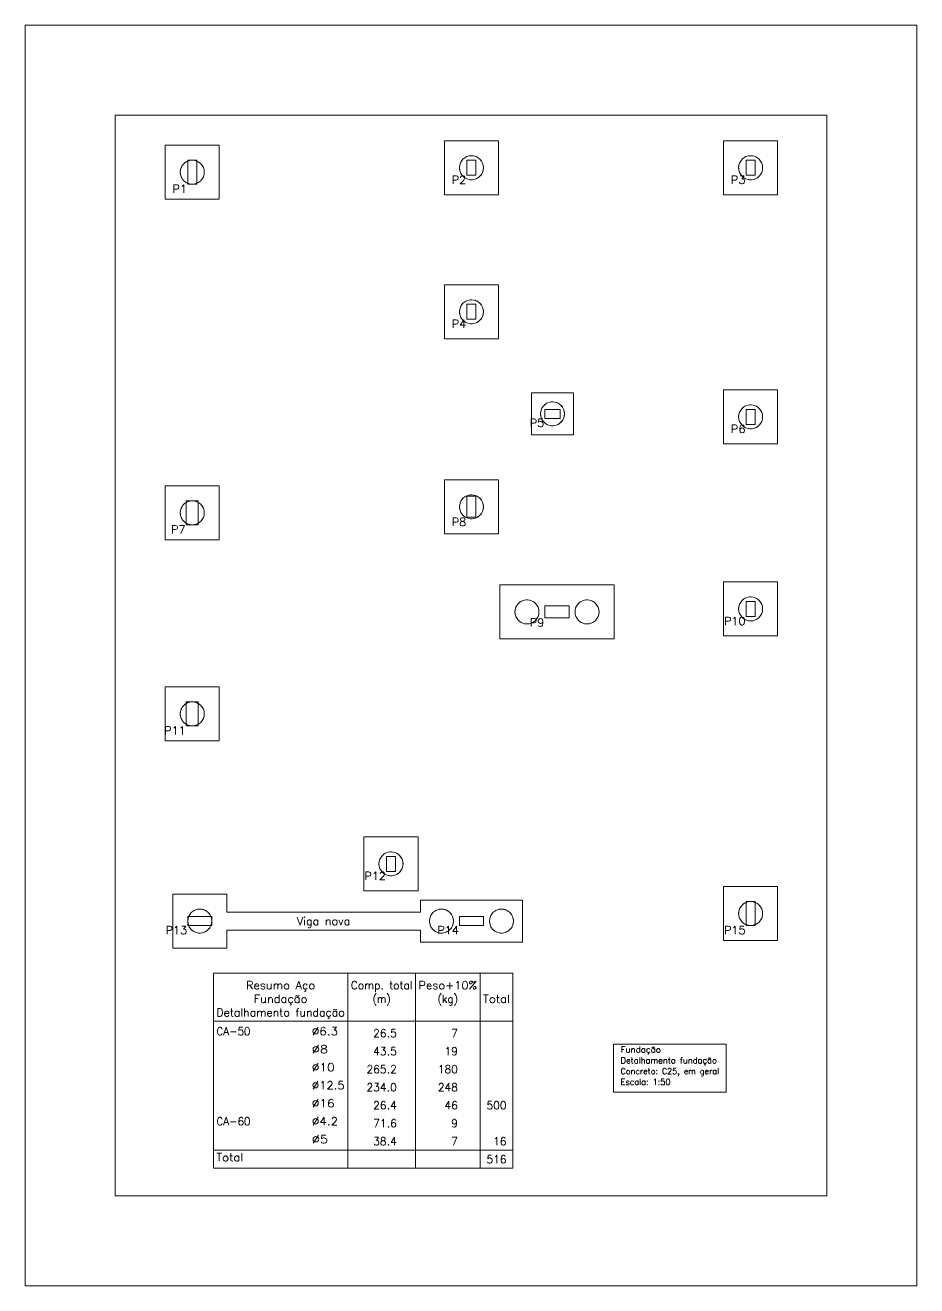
# Model space of a CAD drawing. Header units: millimetres. Extents: x 0 to 376, y 0 to 134.
# Drawn here: x 0 to 29.7, y 92.2 to 134.2 of the extents above; entities that cross this region are included whole.
import ezdxf
from ezdxf.enums import TextEntityAlignment as Align

# ---------------------------------------------------------------- set-up
doc = ezdxf.new("R2010")
doc.units = ezdxf.units.MM
doc.linetypes.add('CYPE_PUNTO', pattern=[0.075, 0, -0.075])
for name, color, linetype, lineweight in [('BL_CONTORNO', 6, 'Continuous', 9), ('PILAR_BETAO', 2, 'Continuous', 9), ('PILAR_REF', 3, 'Continuous', 15), ('QUAD_BORDA', 1, 'Continuous', 20), ('QUAD_LIMITES', 2, 'Continuous', 0), ('SAP_CONTORNO', 6, 'Continuous', 9), ('TABELAS', 1, 'Continuous', 9), ('TEXTO_TABELAS', 1, 'Continuous', 0), ('VIG_DIM_VIGAS', 3, 'Continuous', 15), ('VIG_FACES', 5, 'Continuous', 9)]:
    doc.layers.add(name, color=color, linetype=linetype, lineweight=lineweight)
doc.styles.add('CYPETXT', font='romans__.ttf', dxfattribs={"height": 0.2})

msp = doc.modelspace()

# ---------------------------------------------------------------- linework, layer by layer
at = {"layer": 'BL_CONTORNO'}
msp.add_line((13.165, 104.0523), (13.165, 103.6522), dxfattribs=at)
for points in [[(4.665, 128.4023), (6.465, 128.4023), (6.465, 130.2022), (4.665, 130.2022), (4.665, 128.4023)], [(13.965, 128.5522), (15.765, 128.5522), (15.765, 130.3522), (13.965, 130.3522), (13.965, 128.5522)], [(23.265, 128.5522), (25.065, 128.5522), (25.065, 130.3522), (23.265, 130.3522), (23.265, 128.5522)], [(13.965, 123.7523), (15.765, 123.7523), (15.765, 125.5523), (13.965, 125.5523), (13.965, 123.7523)], [(16.865, 120.5523), (18.265, 120.5523), (18.265, 121.9523), (16.865, 121.9523), (16.865, 120.5523)], [(23.265, 120.2523), (25.065, 120.2523), (25.065, 122.0523), (23.265, 122.0523), (23.265, 120.2523)], [(13.965, 117.2548), (15.765, 117.2548), (15.765, 119.0547), (13.965, 119.0547), (13.965, 117.2548)], [(4.665, 117.0547), (6.465, 117.0547), (6.465, 118.8547), (4.665, 118.8547), (4.665, 117.0547)], [(15.815, 113.7523), (19.615, 113.7523), (19.615, 115.5523), (15.815, 115.5523), (15.815, 113.7523)], [(23.265, 113.8522), (25.065, 113.8522), (25.065, 115.6522), (23.265, 115.6522), (23.265, 113.8522)], [(4.665, 110.3549), (6.465, 110.3549), (6.465, 112.1549), (4.665, 112.1549), (4.665, 110.3549)], [(11.285, 105.3582), (13.085, 105.3582), (13.085, 107.1582), (11.285, 107.1582), (11.285, 105.3582)], [(23.265, 103.7023), (25.065, 103.7023), (25.065, 105.5023), (23.265, 105.5023), (23.265, 103.7023)]]:
    msp.add_lwpolyline(points, close=True, dxfattribs=at)
for points in [[(6.715, 104.6522), (6.715, 105.2523), (4.915, 105.2523), (4.915, 103.4523)], [(13.165, 103.6522), (16.565, 103.6522), (16.565, 105.0523), (13.165, 105.0523), (13.165, 104.6522)], [(4.915, 103.4523), (6.715, 103.4523), (6.715, 104.0523)]]:
    msp.add_lwpolyline(points, dxfattribs=at)
at = {"layer": 'PILAR_BETAO'}
for points in [[(5.415, 128.9023), (5.715, 128.9023), (5.715, 129.7022), (5.415, 129.7022), (5.415, 128.9023)], [(14.715, 129.2022), (15.015, 129.2022), (15.015, 129.7022), (14.715, 129.7022), (14.715, 129.2022)], [(24.015, 129.2022), (24.315, 129.2022), (24.315, 129.7022), (24.015, 129.7022), (24.015, 129.2022)], [(14.715, 124.4022), (15.015, 124.4022), (15.015, 124.9022), (14.715, 124.9022), (14.715, 124.4022)], [(17.315, 121.1022), (17.815, 121.1022), (17.815, 121.4022), (17.315, 121.4022), (17.315, 121.1022)], [(24.015, 120.9022), (24.315, 120.9022), (24.315, 121.4022), (24.015, 121.4022), (24.015, 120.9022)], [(14.715, 117.8047), (15.015, 117.8047), (15.015, 118.5048), (14.715, 118.5048), (14.715, 117.8047)], [(5.365, 117.5547), (5.765, 117.5547), (5.765, 118.3547), (5.365, 118.3547), (5.365, 117.5547)], [(17.315, 114.4523), (18.115, 114.4523), (18.115, 114.8522), (17.315, 114.8522), (17.315, 114.4523)], [(24.015, 114.5023), (24.315, 114.5023), (24.315, 115.0023), (24.015, 115.0023), (24.015, 114.5023)], [(5.365, 110.8549), (5.765, 110.8549), (5.765, 111.6549), (5.365, 111.6549), (5.365, 110.8549)], [(12.035, 106.0083), (12.335, 106.0083), (12.335, 106.5083), (12.035, 106.5083), (12.035, 106.0083)], [(24.015, 104.2023), (24.315, 104.2023), (24.315, 105.0023), (24.015, 105.0023), (24.015, 104.2023)], [(5.415, 104.2023), (6.215, 104.2023), (6.215, 104.5023), (5.415, 104.5023), (5.415, 104.2023)], [(14.465, 104.2023), (15.265, 104.2023), (15.265, 104.5023), (14.465, 104.5023), (14.465, 104.2023)]]:
    msp.add_lwpolyline(points, close=True, dxfattribs=at)
at = {"layer": 'QUAD_BORDA'}
msp.add_lwpolyline([(3, 95.2005), (26.7, 95.2005), (26.7, 131.2005), (3, 131.2005), (3, 95.2005)], close=True, dxfattribs=at)
at = {"layer": 'QUAD_LIMITES'}
msp.add_lwpolyline([(0, 92.2005), (29.7, 92.2005), (29.7, 134.2005), (0, 134.2005), (0, 92.2005)], close=True, dxfattribs=at)
at = {"layer": 'SAP_CONTORNO'}
for centre in [(14.865, 129.4522), (24.165, 129.4522), (5.565, 129.3022), (14.865, 124.6522), (17.565, 121.2523), (24.165, 121.1522), (14.865, 118.1548), (5.565, 117.9548), (24.165, 114.7523), (16.715, 114.6522), (18.715, 114.6522), (5.565, 111.2549), (12.185, 106.2583), (24.165, 104.6022), (5.815, 104.3522), (13.865, 104.3522), (15.865, 104.3522)]:
    msp.add_circle(centre, 0.4, dxfattribs=at)
at = {"layer": 'SAP_CONTORNO', "linetype": 'CYPE_PUNTO'}
for centre in [(14.865, 129.4522), (24.165, 129.4522), (5.565, 129.3022), (14.865, 124.6522), (17.565, 121.2523), (24.165, 121.1522), (14.865, 118.1548), (5.565, 117.9548), (24.165, 114.7523), (16.715, 114.6522), (18.715, 114.6522), (5.565, 111.2549), (12.185, 106.2583), (24.165, 104.6022), (5.815, 104.3522), (13.865, 104.3522), (15.865, 104.3522)]:
    msp.add_circle(centre, 0.4, dxfattribs=at)
at = {"layer": 'TABELAS'}
for p, q in [((10.7445, 96.114), (10.7445, 102.614)), ((13.0005, 96.114), (13.0005, 102.614)), ((15.1525, 96.114), (15.1525, 102.614)), ((6.2685, 101.014), (16.2485, 101.014))]:
    msp.add_line(p, q, dxfattribs=at)
for points in [[(6.2685, 96.114), (16.2485, 96.114), (16.2485, 102.614), (6.2685, 102.614), (6.2685, 96.114)], [(19.5947, 98.6562), (23.3537, 98.6562), (23.3537, 100.2462), (19.5947, 100.2462), (19.5947, 98.6562)]]:
    msp.add_lwpolyline(points, close=True, dxfattribs=at)
at = {"layer": 'TEXTO_TABELAS'}
msp.add_line((6.2685, 96.714), (16.2485, 96.714), dxfattribs=at)
at = {"layer": 'VIG_FACES'}
for p, q in [((6.715, 104.6522), (13.165, 104.6522)), ((6.715, 104.0523), (13.165, 104.0523))]:
    msp.add_line(p, q, dxfattribs=at)

# ---------------------------------------------------------------- texts
at = {"layer": 'PILAR_REF', "style": 'CYPETXT'}
for s, width, p, p2 in [('P2', 0.935124, (14.203, 128.9156), (14.695, 128.9156)), ('P3', 0.935124, (23.503, 128.9156), (23.995, 128.9156)), ('P1', 0.935124, (4.903, 128.6156), (5.395, 128.6156)), ('P4', 0.935124, (14.203, 124.1156), (14.695, 124.1156)), ('P5', 0.935124, (16.803, 120.8156), (17.295, 120.8156)), ('P6', 0.935124, (23.503, 120.6156), (23.995, 120.6156)), ('P8', 0.935124, (14.203, 117.5181), (14.695, 117.5181)), ('P7', 0.935124, (4.853, 117.2681), (5.345, 117.2681)), ('P9', 0.935124, (16.803, 114.1656), (17.295, 114.1656)), ('P10', 0.91451, (23.279, 114.2156), (23.995, 114.2156)), ('P11', 0.91451, (4.629, 110.5682), (5.345, 110.5682)), ('P12', 0.91451, (11.299, 105.7216), (12.015, 105.7216)), ('P13', 0.91451, (4.679, 103.9156), (5.395, 103.9156)), ('P14', 0.91451, (13.729, 103.9156), (14.445, 103.9156)), ('P15', 0.91451, (23.279, 103.9156), (23.995, 103.9156))]:
    msp.add_text(s, height=0.26667, dxfattribs=dict(at, width=width)).set_placement(p, p2, align=Align.FIT)
at = {"layer": 'TABELAS', "style": 'CYPETXT'}
for s, width, p, p2 in [('Fundação', 0.926873, (19.8347, 99.9712), (21.1757, 99.9712)), ('Detalhamento fundação', 0.876565, (19.8347, 99.6112), (23.0417, 99.6112)), ('Concreto: C25, em geral', 0.816403, (19.8347, 99.2512), (23.1137, 99.2512)), ('Escala: 1:50', 0.85322, (19.8347, 98.8912), (21.4937, 98.8912))]:
    msp.add_text(s, height=0.2, dxfattribs=dict(at, width=width)).set_placement(p, p2, align=Align.FIT)
at = {"layer": 'TEXTO_TABELAS', "style": 'CYPETXT'}
for s, height, width, p, p2 in [('Resumo Aço', 0.26667, 0.895546, (7.3565, 102.0807), (9.6565, 102.0807)), ('Comp. total', 0.266667, 0.822839, (10.8445, 102.0807), (12.9005, 102.0807)), ('Peso+10%', 0.26667, 0.916489, (13.1005, 102.0807), (15.0525, 102.0807)), ('Fundação', 0.26667, 0.926873, (7.6125, 101.6273), (9.4005, 101.6273)), ('(m)', 0.26667, 0.805297, (11.5725, 101.6273), (12.1725, 101.6273)), ('(kg)', 0.26667, 0.827954, (13.7345, 101.6273), (14.4185, 101.6273)), ('Total', 0.26667, 0.935673, (15.2525, 101.6273), (16.1485, 101.6273)), ('Detalhamento fundação', 0.266667, 0.876565, (6.3685, 101.174), (10.6445, 101.174)), ('CA-50', 0.26667, 0.813132, (6.3685, 100.5473), (7.5045, 100.5473)), ('%%c6.3', 0.26667, 0.940736, (9.5485, 100.5473), (10.4205, 100.5473)), ('26.5', 0.26667, 0.869308, (11.5925, 100.4807), (12.3765, 100.4807)), ('7', 0.2667, 0.872274, (14.1885, 100.4807), (14.4125, 100.4807)), ('%%c8', 0.26667, 0.99505, (9.5485, 99.9473), (10.0845, 99.9473)), ('43.5', 0.26667, 0.869308, (11.5925, 99.8807), (12.3765, 99.8807)), ('19', 0.26667, 0.872274, (13.9645, 99.8807), (14.4125, 99.8807)), ('%%c10', 0.26667, 0.955414, (9.5485, 99.3473), (10.3085, 99.3473)), ('265.2', 0.26667, 0.869965, (11.3685, 99.2807), (12.3765, 99.2807)), ('180', 0.26667, 0.872274, (13.7405, 99.2807), (14.4125, 99.2807)), ('%%c12.5', 0.26667, 0.925884, (9.5485, 98.7473), (10.6445, 98.7473)), ('234.0', 0.26667, 0.869965, (11.3685, 98.6807), (12.3765, 98.6807)), ('248', 0.26667, 0.872274, (13.7405, 98.6807), (14.4125, 98.6807)), ('%%c16', 0.26667, 0.955414, (9.5485, 98.1473), (10.3085, 98.1473)), ('26.4', 0.26667, 0.869308, (11.5925, 98.0807), (12.3765, 98.0807)), ('46', 0.26667, 0.872274, (13.9645, 98.0807), (14.4125, 98.0807)), ('500', 0.26667, 0.872274, (15.3645, 98.0807), (16.0365, 98.0807)), ('CA-60', 0.26667, 0.813132, (6.3685, 97.5473), (7.5045, 97.5473)), ('%%c4.2', 0.26667, 0.940736, (9.5485, 97.5473), (10.4205, 97.5473)), ('71.6', 0.26667, 0.869308, (11.5925, 97.4807), (12.3765, 97.4807)), ('9', 0.2667, 0.872274, (14.1885, 97.4807), (14.4125, 97.4807)), ('%%c5', 0.26667, 0.99505, (9.5485, 96.9473), (10.0845, 96.9473)), ('38.4', 0.26667, 0.869308, (11.5925, 96.8807), (12.3765, 96.8807)), ('7', 0.2667, 0.872274, (14.1885, 96.8807), (14.4125, 96.8807)), ('16', 0.26667, 0.872274, (15.5885, 96.8807), (16.0365, 96.8807)), ('Total', 0.26667, 0.935673, (6.3685, 96.3473), (7.2645, 96.3473)), ('516', 0.26667, 0.872274, (15.3645, 96.2807), (16.0365, 96.2807))]:
    msp.add_text(s, height=height, dxfattribs=dict(at, width=width)).set_placement(p, p2, align=Align.FIT)
at = {"layer": 'VIG_DIM_VIGAS', "style": 'CYPETXT', "width": 0.874607}
msp.add_text('Viga nova', height=0.26667, dxfattribs=at).set_placement((9.05, 104.2189), (10.83, 104.2189), align=Align.FIT)

doc.saveas('drawing.dxf')
